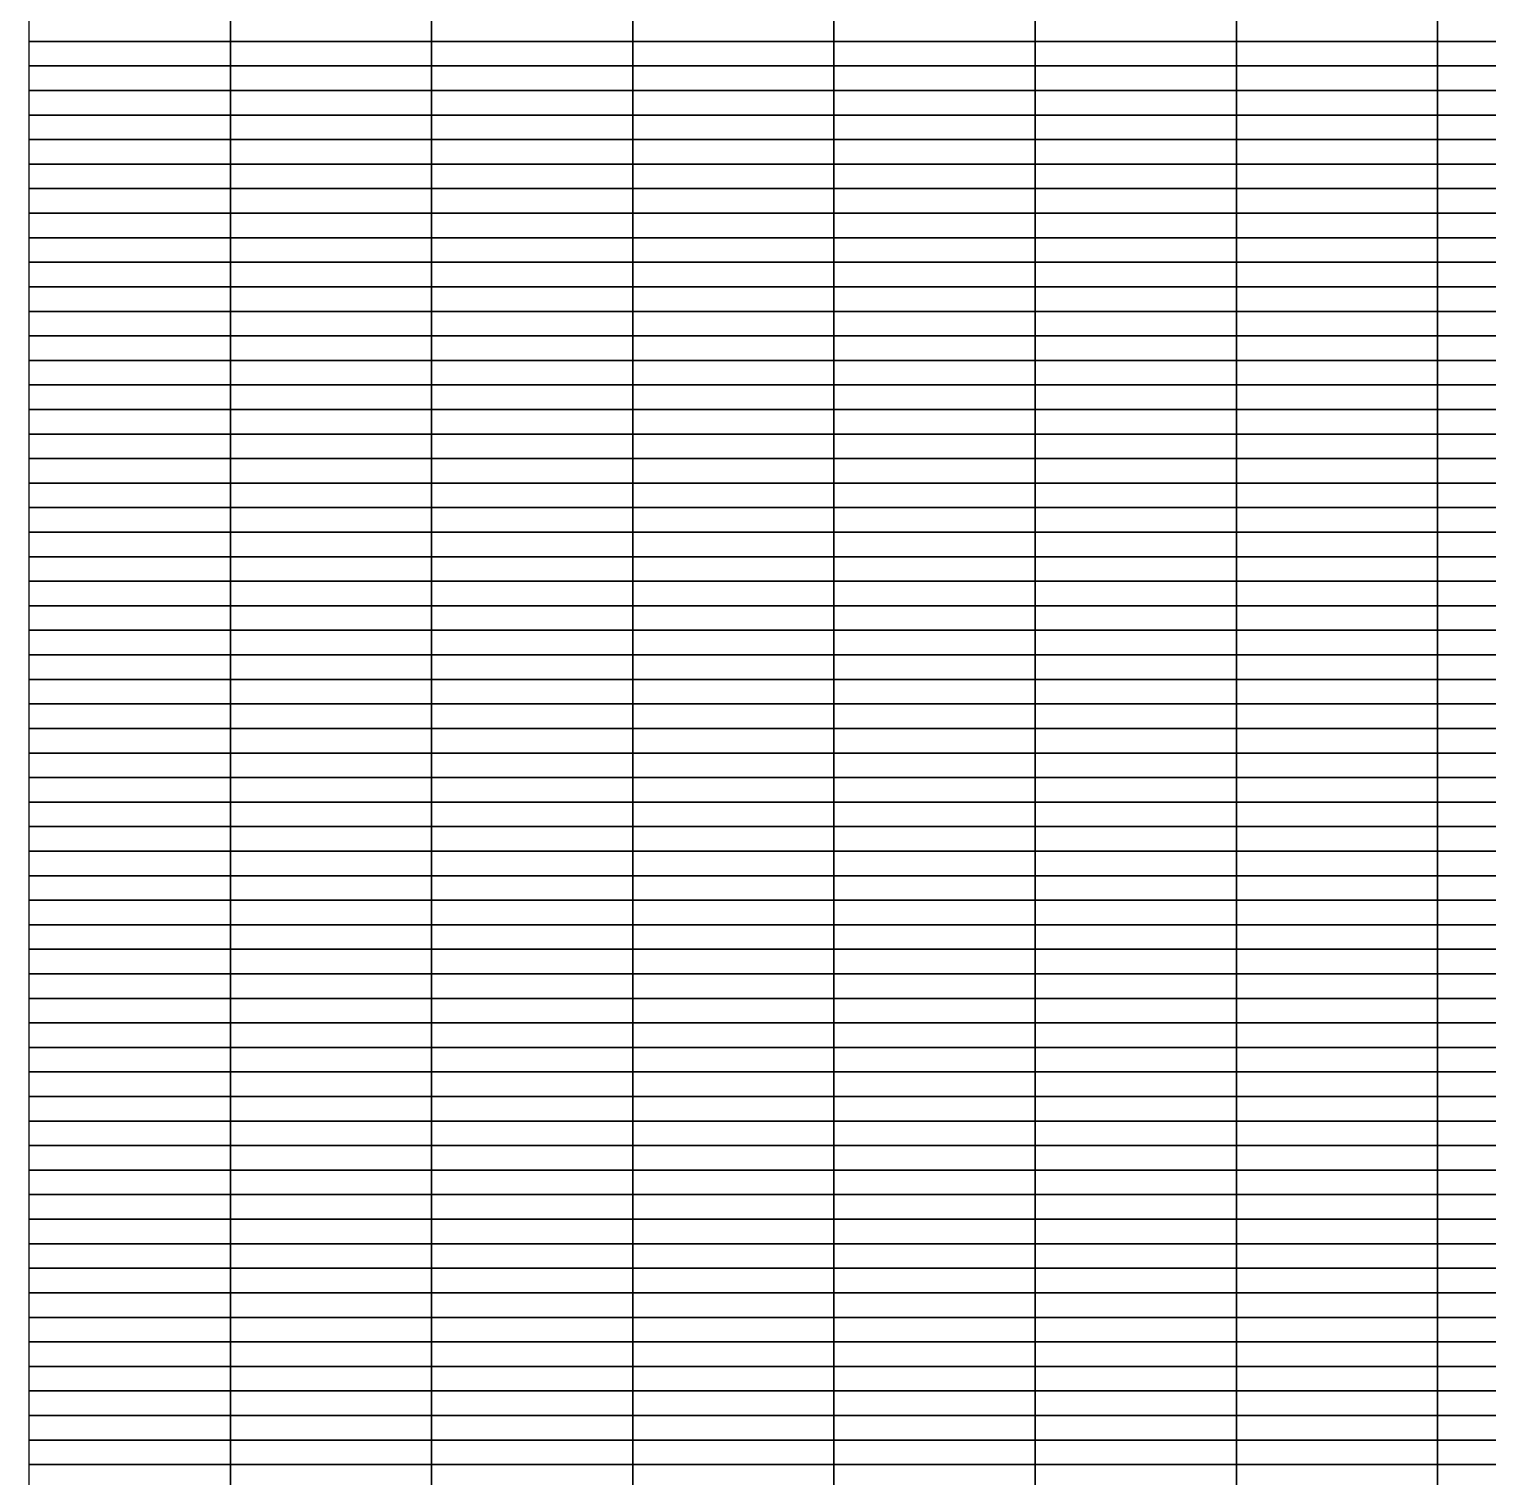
# Model space of a CAD drawing. Header units: metres. Extents: x 0 to 1189, y 5 to 4665.
# Drawn here: x 0 to 297.2, y 3202.5 to 3497.5 of the extents above; entities that cross this region are included whole.
import ezdxf

# ---------------------------------------------------------------- set-up
doc = ezdxf.new("R2010")
doc.units = ezdxf.units.M

msp = doc.modelspace()

# ---------------------------------------------------------------- linework, layer by layer
for points in [[(41, 3495, 184.7), (0, 3495, 184.7), (0, 3500, 185.52), (41, 3500, 185.52)], [(82, 3495, 184.7), (41, 3495, 184.7), (41, 3500, 185.52), (82, 3500, 185.52)], [(123, 3495, 184.7), (82, 3495, 184.7), (82, 3500, 185.52), (123, 3500, 185.52)], [(164, 3495, 184.7), (123, 3495, 184.7), (123, 3500, 185.52), (164, 3500, 185.52)], [(205, 3495, 185.04), (164, 3495, 184.7), (164, 3500, 185.52), (205, 3500, 184.34)], [(246, 3495, 185.38), (205, 3495, 185.04), (205, 3500, 184.34), (246, 3500, 183.15)], [(287, 3495, 185.38), (246, 3495, 185.38), (246, 3500, 183.15), (287, 3500, 183.15)], [(328, 3495, 185.36), (287, 3495, 185.38), (287, 3500, 183.15), (328, 3500, 183.53)], [(41, 3490, 95.14), (0, 3490, 95.14), (0, 3495, 184.7), (41, 3495, 184.7)], [(82, 3490, 95.14), (41, 3490, 95.14), (41, 3495, 184.7), (82, 3495, 184.7)], [(123, 3490, 95.14), (82, 3490, 95.14), (82, 3495, 184.7), (123, 3495, 184.7)], [(164, 3490, 95.14), (123, 3490, 95.14), (123, 3495, 184.7), (164, 3495, 184.7)], [(205, 3490, 85.55), (164, 3490, 95.14), (164, 3495, 184.7), (205, 3495, 185.04)], [(246, 3490, 75.95), (205, 3490, 85.55), (205, 3495, 185.04), (246, 3495, 185.38)], [(287, 3490, 75.95), (246, 3490, 75.95), (246, 3495, 185.38), (287, 3495, 185.38)], [(328, 3490, 54.08), (287, 3490, 75.95), (287, 3495, 185.38), (328, 3495, 185.36)], [(41, 3485, -45.68), (0, 3485, -45.68), (0, 3490, 95.14), (41, 3490, 95.14)], [(82, 3485, -45.68), (41, 3485, -45.68), (41, 3490, 95.14), (82, 3490, 95.14)], [(123, 3485, -45.68), (82, 3485, -45.68), (82, 3490, 95.14), (123, 3490, 95.14)], [(164, 3485, -45.68), (123, 3485, -45.68), (123, 3490, 95.14), (164, 3490, 95.14)], [(205, 3485, -55.35), (164, 3485, -45.68), (164, 3490, 95.14), (205, 3490, 85.55)], [(246, 3485, -65.02), (205, 3485, -55.35), (205, 3490, 85.55), (246, 3490, 75.95)], [(287, 3485, -65.02), (246, 3485, -65.02), (246, 3490, 75.95), (287, 3490, 75.95)], [(328, 3485, -104.9), (287, 3485, -65.02), (287, 3490, 75.95), (328, 3490, 54.08)], [(41, 3480, 137.63), (0, 3480, 137.63), (0, 3485, -45.68), (41, 3485, -45.68)], [(82, 3480, 137.63), (41, 3480, 137.63), (41, 3485, -45.68), (82, 3485, -45.68)], [(123, 3480, 137.63), (82, 3480, 137.63), (82, 3485, -45.68), (123, 3485, -45.68)], [(164, 3480, 137.63), (123, 3480, 137.63), (123, 3485, -45.68), (164, 3485, -45.68)], [(205, 3480, 136.91), (164, 3480, 137.63), (164, 3485, -45.68), (205, 3485, -55.35)], [(246, 3480, 136.19), (205, 3480, 136.91), (205, 3485, -55.35), (246, 3485, -65.02)], [(287, 3480, 136.19), (246, 3480, 136.19), (246, 3485, -65.02), (287, 3485, -65.02)], [(328, 3480, 139.83), (287, 3480, 136.19), (287, 3485, -65.02), (328, 3485, -104.9)], [(41, 3475, 74.56), (0, 3475, 74.56), (0, 3480, 137.63), (41, 3480, 137.63)], [(82, 3475, 74.56), (41, 3475, 74.56), (41, 3480, 137.63), (82, 3480, 137.63)], [(123, 3475, 74.56), (82, 3475, 74.56), (82, 3480, 137.63), (123, 3480, 137.63)], [(164, 3475, 74.56), (123, 3475, 74.56), (123, 3480, 137.63), (164, 3480, 137.63)], [(205, 3475, 44.01), (164, 3475, 74.56), (164, 3480, 137.63), (205, 3480, 136.91)], [(246, 3475, 13.47), (205, 3475, 44.01), (205, 3480, 136.91), (246, 3480, 136.19)], [(287, 3475, 13.47), (246, 3475, 13.47), (246, 3480, 136.19), (287, 3480, 136.19)], [(328, 3475, 16.73), (287, 3475, 13.47), (287, 3480, 136.19), (328, 3480, 139.83)], [(41, 3470, 74.56), (0, 3470, 74.56), (0, 3475, 74.56), (41, 3475, 74.56)], [(82, 3470, 74.56), (41, 3470, 74.56), (41, 3475, 74.56), (82, 3475, 74.56)], [(123, 3470, 74.56), (82, 3470, 74.56), (82, 3475, 74.56), (123, 3475, 74.56)], [(164, 3470, 74.56), (123, 3470, 74.56), (123, 3475, 74.56), (164, 3475, 74.56)], [(205, 3470, 44.01), (164, 3470, 74.56), (164, 3475, 74.56), (205, 3475, 44.01)], [(246, 3470, 13.47), (205, 3470, 44.01), (205, 3475, 44.01), (246, 3475, 13.47)], [(287, 3470, 13.47), (246, 3470, 13.47), (246, 3475, 13.47), (287, 3475, 13.47)], [(328, 3470, 16.73), (287, 3470, 13.47), (287, 3475, 13.47), (328, 3475, 16.73)], [(41, 3465, 5.4), (0, 3465, 5.4), (0, 3470, 74.56), (41, 3470, 74.56)], [(82, 3465, 5.4), (41, 3465, 5.4), (41, 3470, 74.56), (82, 3470, 74.56)], [(123, 3465, 5.4), (82, 3465, 5.4), (82, 3470, 74.56), (123, 3470, 74.56)], [(164, 3465, 5.4), (123, 3465, 5.4), (123, 3470, 74.56), (164, 3470, 74.56)], [(205, 3465, -13.17), (164, 3465, 5.4), (164, 3470, 74.56), (205, 3470, 44.01)], [(246, 3465, -31.74), (205, 3465, -13.17), (205, 3470, 44.01), (246, 3470, 13.47)], [(287, 3465, -31.74), (246, 3465, -31.74), (246, 3470, 13.47), (287, 3470, 13.47)], [(328, 3465, -44.88), (287, 3465, -31.74), (287, 3470, 13.47), (328, 3470, 16.73)], [(41, 3460, 101.14), (0, 3460, 101.14), (0, 3465, 5.4), (41, 3465, 5.4)], [(82, 3460, 101.14), (41, 3460, 101.14), (41, 3465, 5.4), (82, 3465, 5.4)], [(123, 3460, 101.14), (82, 3460, 101.14), (82, 3465, 5.4), (123, 3465, 5.4)], [(164, 3460, 101.14), (123, 3460, 101.14), (123, 3465, 5.4), (164, 3465, 5.4)], [(205, 3460, 115.74), (164, 3460, 101.14), (164, 3465, 5.4), (205, 3465, -13.17)], [(246, 3460, 130.35), (205, 3460, 115.74), (205, 3465, -13.17), (246, 3465, -31.74)], [(287, 3460, 130.35), (246, 3460, 130.35), (246, 3465, -31.74), (287, 3465, -31.74)], [(328, 3460, 111.49), (287, 3460, 130.35), (287, 3465, -31.74), (328, 3465, -44.88)], [(41, 3455, 170.93), (0, 3455, 170.93), (0, 3460, 101.14), (41, 3460, 101.14)], [(82, 3455, 170.93), (41, 3455, 170.93), (41, 3460, 101.14), (82, 3460, 101.14)], [(123, 3455, 170.93), (82, 3455, 170.93), (82, 3460, 101.14), (123, 3460, 101.14)], [(164, 3455, 170.93), (123, 3455, 170.93), (123, 3460, 101.14), (164, 3460, 101.14)], [(205, 3455, 162.45), (164, 3455, 170.93), (164, 3460, 101.14), (205, 3460, 115.74)], [(246, 3455, 153.97), (205, 3455, 162.45), (205, 3460, 115.74), (246, 3460, 130.35)], [(287, 3455, 153.97), (246, 3455, 153.97), (246, 3460, 130.35), (287, 3460, 130.35)], [(328, 3455, 139.07), (287, 3455, 153.97), (287, 3460, 130.35), (328, 3460, 111.49)], [(41, 3450, 16.04), (0, 3450, 16.04), (0, 3455, 170.93), (41, 3455, 170.93)], [(82, 3450, 16.04), (41, 3450, 16.04), (41, 3455, 170.93), (82, 3455, 170.93)], [(123, 3450, 16.04), (82, 3450, 16.04), (82, 3455, 170.93), (123, 3455, 170.93)], [(164, 3450, 16.04), (123, 3450, 16.04), (123, 3455, 170.93), (164, 3455, 170.93)], [(205, 3450, 3.98), (164, 3450, 16.04), (164, 3455, 170.93), (205, 3455, 162.45)], [(246, 3450, -8.08), (205, 3450, 3.98), (205, 3455, 162.45), (246, 3455, 153.97)], [(287, 3450, -8.08), (246, 3450, -8.08), (246, 3455, 153.97), (287, 3455, 153.97)], [(328, 3450, -38.9), (287, 3450, -8.08), (287, 3455, 153.97), (328, 3455, 139.07)], [(41, 3445, 132.71), (0, 3445, 132.71), (0, 3450, 16.04), (41, 3450, 16.04)], [(82, 3445, 132.71), (41, 3445, 132.71), (41, 3450, 16.04), (82, 3450, 16.04)], [(123, 3445, 132.71), (82, 3445, 132.71), (82, 3450, 16.04), (123, 3450, 16.04)], [(164, 3445, 132.71), (123, 3445, 132.71), (123, 3450, 16.04), (164, 3450, 16.04)], [(205, 3445, 131.96), (164, 3445, 132.71), (164, 3450, 16.04), (205, 3450, 3.98)], [(246, 3445, 131.21), (205, 3445, 131.96), (205, 3450, 3.98), (246, 3450, -8.08)], [(287, 3445, 131.21), (246, 3445, 131.21), (246, 3450, -8.08), (287, 3450, -8.08)], [(328, 3445, 125.32), (287, 3445, 131.21), (287, 3450, -8.08), (328, 3450, -38.9)], [(41, 3440, -147.32), (0, 3440, -147.32), (0, 3445, 132.71), (41, 3445, 132.71)], [(82, 3440, -147.32), (41, 3440, -147.32), (41, 3445, 132.71), (82, 3445, 132.71)], [(123, 3440, -147.32), (82, 3440, -147.32), (82, 3445, 132.71), (123, 3445, 132.71)], [(164, 3440, -147.32), (123, 3440, -147.32), (123, 3445, 132.71), (164, 3445, 132.71)], [(205, 3440, -143.29), (164, 3440, -147.32), (164, 3445, 132.71), (205, 3445, 131.96)], [(246, 3440, -139.27), (205, 3440, -143.29), (205, 3445, 131.96), (246, 3445, 131.21)], [(287, 3440, -139.27), (246, 3440, -139.27), (246, 3445, 131.21), (287, 3445, 131.21)], [(328, 3440, -109.81), (287, 3440, -139.27), (287, 3445, 131.21), (328, 3445, 125.32)], [(41, 3435, 78.28), (0, 3435, 78.28), (0, 3440, -147.32), (41, 3440, -147.32)], [(82, 3435, 78.28), (41, 3435, 78.28), (41, 3440, -147.32), (82, 3440, -147.32)], [(123, 3435, 78.28), (82, 3435, 78.28), (82, 3440, -147.32), (123, 3440, -147.32)], [(164, 3435, 78.28), (123, 3435, 78.28), (123, 3440, -147.32), (164, 3440, -147.32)], [(205, 3435, 72.9), (164, 3435, 78.28), (164, 3440, -147.32), (205, 3440, -143.29)], [(246, 3435, 67.52), (205, 3435, 72.9), (205, 3440, -143.29), (246, 3440, -139.27)], [(287, 3435, 67.52), (246, 3435, 67.52), (246, 3440, -139.27), (287, 3440, -139.27)], [(328, 3435, 49.76), (287, 3435, 67.52), (287, 3440, -139.27), (328, 3440, -109.81)], [(41, 3430, 186.4), (0, 3430, 186.4), (0, 3435, 78.28), (41, 3435, 78.28)], [(82, 3430, 186.4), (41, 3430, 186.4), (41, 3435, 78.28), (82, 3435, 78.28)], [(123, 3430, 186.4), (82, 3430, 186.4), (82, 3435, 78.28), (123, 3435, 78.28)], [(164, 3430, 186.4), (123, 3430, 186.4), (123, 3435, 78.28), (164, 3435, 78.28)], [(205, 3430, 181.01), (164, 3430, 186.4), (164, 3435, 78.28), (205, 3435, 72.9)], [(246, 3430, 175.62), (205, 3430, 181.01), (205, 3435, 72.9), (246, 3435, 67.52)], [(287, 3430, 175.62), (246, 3430, 175.62), (246, 3435, 67.52), (287, 3435, 67.52)], [(328, 3430, 180.04), (287, 3430, 175.62), (287, 3435, 67.52), (328, 3435, 49.76)], [(41, 3425, 185.97), (0, 3425, 185.97), (0, 3430, 186.4), (41, 3430, 186.4)], [(82, 3425, 185.97), (41, 3425, 185.97), (41, 3430, 186.4), (82, 3430, 186.4)], [(123, 3425, 185.97), (82, 3425, 185.97), (82, 3430, 186.4), (123, 3430, 186.4)], [(164, 3425, 185.97), (123, 3425, 185.97), (123, 3430, 186.4), (164, 3430, 186.4)], [(205, 3425, 185.41), (164, 3425, 185.97), (164, 3430, 186.4), (205, 3430, 181.01)], [(246, 3425, 184.84), (205, 3425, 185.41), (205, 3430, 181.01), (246, 3430, 175.62)], [(287, 3425, 184.84), (246, 3425, 184.84), (246, 3430, 175.62), (287, 3430, 175.62)], [(328, 3425, 184.68), (287, 3425, 184.84), (287, 3430, 175.62), (328, 3430, 180.04)], [(41, 3420, 87.33), (0, 3420, 87.33), (0, 3425, 185.97), (41, 3425, 185.97)], [(82, 3420, 87.33), (41, 3420, 87.33), (41, 3425, 185.97), (82, 3425, 185.97)], [(123, 3420, 87.33), (82, 3420, 87.33), (82, 3425, 185.97), (123, 3425, 185.97)], [(164, 3420, 87.33), (123, 3420, 87.33), (123, 3425, 185.97), (164, 3425, 185.97)], [(205, 3420, 78.13), (164, 3420, 87.33), (164, 3425, 185.97), (205, 3425, 185.41)], [(246, 3420, 68.92), (205, 3420, 78.13), (205, 3425, 185.41), (246, 3425, 184.84)], [(287, 3420, 68.92), (246, 3420, 68.92), (246, 3425, 184.84), (287, 3425, 184.84)], [(328, 3420, 46.98), (287, 3420, 68.92), (287, 3425, 184.84), (328, 3425, 184.68)], [(41, 3415, 134.89), (0, 3415, 134.89), (0, 3420, 87.33), (41, 3420, 87.33)], [(82, 3415, 134.89), (41, 3415, 134.89), (41, 3420, 87.33), (82, 3420, 87.33)], [(123, 3415, 134.89), (82, 3415, 134.89), (82, 3420, 87.33), (123, 3420, 87.33)], [(164, 3415, 134.89), (123, 3415, 134.89), (123, 3420, 87.33), (164, 3420, 87.33)], [(205, 3415, 113.44), (164, 3415, 134.89), (164, 3420, 87.33), (205, 3420, 78.13)], [(246, 3415, 91.98), (205, 3415, 113.44), (205, 3420, 78.13), (246, 3420, 68.92)], [(287, 3415, 91.98), (246, 3415, 91.98), (246, 3420, 68.92), (287, 3420, 68.92)], [(328, 3415, 32.24), (287, 3415, 91.98), (287, 3420, 68.92), (328, 3420, 46.98)], [(41, 3410, 152.72), (0, 3410, 152.72), (0, 3415, 134.89), (41, 3415, 134.89)], [(82, 3410, 152.72), (41, 3410, 152.72), (41, 3415, 134.89), (82, 3415, 134.89)], [(123, 3410, 152.72), (82, 3410, 152.72), (82, 3415, 134.89), (123, 3415, 134.89)], [(164, 3410, 152.72), (123, 3410, 152.72), (123, 3415, 134.89), (164, 3415, 134.89)], [(205, 3410, 149.45), (164, 3410, 152.72), (164, 3415, 134.89), (205, 3415, 113.44)], [(246, 3410, 146.18), (205, 3410, 149.45), (205, 3415, 113.44), (246, 3415, 91.98)], [(287, 3410, 146.18), (246, 3410, 146.18), (246, 3415, 91.98), (287, 3415, 91.98)], [(328, 3410, 138.35), (287, 3410, 146.18), (287, 3415, 91.98), (328, 3415, 32.24)], [(41, 3405, -94.83), (0, 3405, -94.83), (0, 3410, 152.72), (41, 3410, 152.72)], [(82, 3405, -94.83), (41, 3405, -94.83), (41, 3410, 152.72), (82, 3410, 152.72)], [(123, 3405, -94.83), (82, 3405, -94.83), (82, 3410, 152.72), (123, 3410, 152.72)], [(164, 3405, -94.83), (123, 3405, -94.83), (123, 3410, 152.72), (164, 3410, 152.72)], [(205, 3405, -108.51), (164, 3405, -94.83), (164, 3410, 152.72), (205, 3410, 149.45)], [(246, 3405, -122.18), (205, 3405, -108.51), (205, 3410, 149.45), (246, 3410, 146.18)], [(287, 3405, -122.18), (246, 3405, -122.18), (246, 3410, 146.18), (287, 3410, 146.18)], [(328, 3405, -128.64), (287, 3405, -122.18), (287, 3410, 146.18), (328, 3410, 138.35)], [(41, 3400, -94.83), (0, 3400, -94.83), (0, 3405, -94.83), (41, 3405, -94.83)], [(82, 3400, -94.83), (41, 3400, -94.83), (41, 3405, -94.83), (82, 3405, -94.83)], [(123, 3400, -94.83), (82, 3400, -94.83), (82, 3405, -94.83), (123, 3405, -94.83)], [(164, 3400, -94.83), (123, 3400, -94.83), (123, 3405, -94.83), (164, 3405, -94.83)], [(205, 3400, -108.51), (164, 3400, -94.83), (164, 3405, -94.83), (205, 3405, -108.51)], [(246, 3400, -122.18), (205, 3400, -108.51), (205, 3405, -108.51), (246, 3405, -122.18)], [(287, 3400, -122.18), (246, 3400, -122.18), (246, 3405, -122.18), (287, 3405, -122.18)], [(328, 3400, -128.64), (287, 3400, -122.18), (287, 3405, -122.18), (328, 3405, -128.64)], [(41, 3395, -150.27), (0, 3395, -150.27), (0, 3400, -94.83), (41, 3400, -94.83)], [(82, 3395, -150.27), (41, 3395, -150.27), (41, 3400, -94.83), (82, 3400, -94.83)], [(123, 3395, -150.27), (82, 3395, -150.27), (82, 3400, -94.83), (123, 3400, -94.83)], [(164, 3395, -150.27), (123, 3395, -150.27), (123, 3400, -94.83), (164, 3400, -94.83)], [(205, 3395, -155.57), (164, 3395, -150.27), (164, 3400, -94.83), (205, 3400, -108.51)], [(246, 3395, -160.87), (205, 3395, -155.57), (205, 3400, -108.51), (246, 3400, -122.18)], [(287, 3395, -160.87), (246, 3395, -160.87), (246, 3400, -122.18), (287, 3400, -122.18)], [(328, 3395, -150.27), (287, 3395, -160.87), (287, 3400, -122.18), (328, 3400, -128.64)], [(41, 3390, 178.53), (0, 3390, 178.53), (0, 3395, -150.27), (41, 3395, -150.27)], [(82, 3390, 178.53), (41, 3390, 178.53), (41, 3395, -150.27), (82, 3395, -150.27)], [(123, 3390, 178.53), (82, 3390, 178.53), (82, 3395, -150.27), (123, 3395, -150.27)], [(164, 3390, 178.53), (123, 3390, 178.53), (123, 3395, -150.27), (164, 3395, -150.27)], [(205, 3390, 173.91), (164, 3390, 178.53), (164, 3395, -150.27), (205, 3395, -155.57)], [(246, 3390, 169.29), (205, 3390, 173.91), (205, 3395, -155.57), (246, 3395, -160.87)], [(287, 3390, 169.29), (246, 3390, 169.29), (246, 3395, -160.87), (287, 3395, -160.87)], [(328, 3390, 149.19), (287, 3390, 169.29), (287, 3395, -160.87), (328, 3395, -150.27)], [(41, 3385, 140.54), (0, 3385, 140.54), (0, 3390, 178.53), (41, 3390, 178.53)], [(82, 3385, 140.54), (41, 3385, 140.54), (41, 3390, 178.53), (82, 3390, 178.53)], [(123, 3385, 140.54), (82, 3385, 140.54), (82, 3390, 178.53), (123, 3390, 178.53)], [(164, 3385, 140.54), (123, 3385, 140.54), (123, 3390, 178.53), (164, 3390, 178.53)], [(205, 3385, 139.16), (164, 3385, 140.54), (164, 3390, 178.53), (205, 3390, 173.91)], [(246, 3385, 137.77), (205, 3385, 139.16), (205, 3390, 173.91), (246, 3390, 169.29)], [(287, 3385, 137.77), (246, 3385, 137.77), (246, 3390, 169.29), (287, 3390, 169.29)], [(328, 3385, 139.47), (287, 3385, 137.77), (287, 3390, 169.29), (328, 3390, 149.19)], [(41, 3380, 114.82), (0, 3380, 114.82), (0, 3385, 140.54), (41, 3385, 140.54)], [(82, 3380, 114.82), (41, 3380, 114.82), (41, 3385, 140.54), (82, 3385, 140.54)], [(123, 3380, 114.82), (82, 3380, 114.82), (82, 3385, 140.54), (123, 3385, 140.54)], [(164, 3380, 114.82), (123, 3380, 114.82), (123, 3385, 140.54), (164, 3385, 140.54)], [(205, 3380, 106.29), (164, 3380, 114.82), (164, 3385, 140.54), (205, 3385, 139.16)], [(246, 3380, 97.77), (205, 3380, 106.29), (205, 3385, 139.16), (246, 3385, 137.77)], [(287, 3380, 97.77), (246, 3380, 97.77), (246, 3385, 137.77), (287, 3385, 137.77)], [(328, 3380, 83.57), (287, 3380, 97.77), (287, 3385, 137.77), (328, 3385, 139.47)], [(41, 3375, 165.76), (0, 3375, 165.76), (0, 3380, 114.82), (41, 3380, 114.82)], [(82, 3375, 165.76), (41, 3375, 165.76), (41, 3380, 114.82), (82, 3380, 114.82)], [(123, 3375, 165.76), (82, 3375, 165.76), (82, 3380, 114.82), (123, 3380, 114.82)], [(164, 3375, 165.76), (123, 3375, 165.76), (123, 3380, 114.82), (164, 3380, 114.82)], [(205, 3375, 158.36), (164, 3375, 165.76), (164, 3380, 114.82), (205, 3380, 106.29)], [(246, 3375, 150.97), (205, 3375, 158.36), (205, 3380, 106.29), (246, 3380, 97.77)], [(287, 3375, 150.97), (246, 3375, 150.97), (246, 3380, 97.77), (287, 3380, 97.77)], [(328, 3375, 113.37), (287, 3375, 150.97), (287, 3380, 97.77), (328, 3380, 83.57)], [(41, 3370, -2.98), (0, 3370, -2.98), (0, 3375, 165.76), (41, 3375, 165.76)], [(82, 3370, -2.98), (41, 3370, -2.98), (41, 3375, 165.76), (82, 3375, 165.76)], [(123, 3370, -2.98), (82, 3370, -2.98), (82, 3375, 165.76), (123, 3375, 165.76)], [(164, 3370, -2.98), (123, 3370, -2.98), (123, 3375, 165.76), (164, 3375, 165.76)], [(205, 3370, -35.32), (164, 3370, -2.98), (164, 3375, 165.76), (205, 3375, 158.36)], [(246, 3370, -67.66), (205, 3370, -35.32), (205, 3375, 158.36), (246, 3375, 150.97)], [(287, 3370, -67.66), (246, 3370, -67.66), (246, 3375, 150.97), (287, 3375, 150.97)], [(328, 3370, -104.15), (287, 3370, -67.66), (287, 3375, 150.97), (328, 3375, 113.37)], [(41, 3365, 174.83), (0, 3365, 174.83), (0, 3370, -2.98), (41, 3370, -2.98)], [(82, 3365, 174.83), (41, 3365, 174.83), (41, 3370, -2.98), (82, 3370, -2.98)], [(123, 3365, 174.83), (82, 3365, 174.83), (82, 3370, -2.98), (123, 3370, -2.98)], [(164, 3365, 174.83), (123, 3365, 174.83), (123, 3370, -2.98), (164, 3370, -2.98)], [(205, 3365, 150.29), (164, 3365, 174.83), (164, 3370, -2.98), (205, 3370, -35.32)], [(246, 3365, 125.76), (205, 3365, 150.29), (205, 3370, -35.32), (246, 3370, -67.66)], [(287, 3365, 125.76), (246, 3365, 125.76), (246, 3370, -67.66), (287, 3370, -67.66)], [(328, 3365, 91.64), (287, 3365, 125.76), (287, 3370, -67.66), (328, 3370, -104.15)], [(41, 3360, 185.83), (0, 3360, 185.83), (0, 3365, 174.83), (41, 3365, 174.83)], [(82, 3360, 185.83), (41, 3360, 185.83), (41, 3365, 174.83), (82, 3365, 174.83)], [(123, 3360, 185.83), (82, 3360, 185.83), (82, 3365, 174.83), (123, 3365, 174.83)], [(164, 3360, 185.83), (123, 3360, 185.83), (123, 3365, 174.83), (164, 3365, 174.83)], [(205, 3360, 185.41), (164, 3360, 185.83), (164, 3365, 174.83), (205, 3365, 150.29)], [(246, 3360, 185), (205, 3360, 185.41), (205, 3365, 150.29), (246, 3365, 125.76)], [(287, 3360, 185), (246, 3360, 185), (246, 3365, 125.76), (287, 3365, 125.76)], [(328, 3360, 185.67), (287, 3360, 185), (287, 3365, 125.76), (328, 3365, 91.64)], [(41, 3355, 183.39), (0, 3355, 183.39), (0, 3360, 185.83), (41, 3360, 185.83)], [(82, 3355, 183.39), (41, 3355, 183.39), (41, 3360, 185.83), (82, 3360, 185.83)], [(123, 3355, 183.39), (82, 3355, 183.39), (82, 3360, 185.83), (123, 3360, 185.83)], [(164, 3355, 183.39), (123, 3355, 183.39), (123, 3360, 185.83), (164, 3360, 185.83)], [(205, 3355, 183.21), (164, 3355, 183.39), (164, 3360, 185.83), (205, 3360, 185.41)], [(246, 3355, 183.03), (205, 3355, 183.21), (205, 3360, 185.41), (246, 3360, 185)], [(287, 3355, 183.03), (246, 3355, 183.03), (246, 3360, 185), (287, 3360, 185)], [(328, 3355, 182.49), (287, 3355, 183.03), (287, 3360, 185), (328, 3360, 185.67)], [(41, 3350, 154.31), (0, 3350, 154.31), (0, 3355, 183.39), (41, 3355, 183.39)], [(82, 3350, 154.31), (41, 3350, 154.31), (41, 3355, 183.39), (82, 3355, 183.39)], [(123, 3350, 154.31), (82, 3350, 154.31), (82, 3355, 183.39), (123, 3355, 183.39)], [(164, 3350, 154.31), (123, 3350, 154.31), (123, 3355, 183.39), (164, 3355, 183.39)], [(205, 3350, 149.54), (164, 3350, 154.31), (164, 3355, 183.39), (205, 3355, 183.21)], [(246, 3350, 144.78), (205, 3350, 149.54), (205, 3355, 183.21), (246, 3355, 183.03)], [(287, 3350, 144.78), (246, 3350, 144.78), (246, 3355, 183.03), (287, 3355, 183.03)], [(328, 3350, 117.27), (287, 3350, 144.78), (287, 3355, 183.03), (328, 3355, 182.49)], [(41, 3345, -92.89), (0, 3345, -92.89), (0, 3350, 154.31), (41, 3350, 154.31)], [(82, 3345, -92.89), (41, 3345, -92.89), (41, 3350, 154.31), (82, 3350, 154.31)], [(123, 3345, -92.89), (82, 3345, -92.89), (82, 3350, 154.31), (123, 3350, 154.31)], [(164, 3345, -92.89), (123, 3345, -92.89), (123, 3350, 154.31), (164, 3350, 154.31)], [(205, 3345, -104.95), (164, 3345, -92.89), (164, 3350, 154.31), (205, 3350, 149.54)], [(246, 3345, -117.01), (205, 3345, -104.95), (205, 3350, 149.54), (246, 3350, 144.78)], [(287, 3345, -117.01), (246, 3345, -117.01), (246, 3350, 144.78), (287, 3350, 144.78)], [(328, 3345, -166.74), (287, 3345, -117.01), (287, 3350, 144.78), (328, 3350, 117.27)], [(41, 3340, -92.89), (0, 3340, -92.89), (0, 3345, -92.89), (41, 3345, -92.89)], [(82, 3340, -92.89), (41, 3340, -92.89), (41, 3345, -92.89), (82, 3345, -92.89)], [(123, 3340, -92.89), (82, 3340, -92.89), (82, 3345, -92.89), (123, 3345, -92.89)], [(164, 3340, -92.89), (123, 3340, -92.89), (123, 3345, -92.89), (164, 3345, -92.89)], [(205, 3340, -104.95), (164, 3340, -92.89), (164, 3345, -92.89), (205, 3345, -104.95)], [(246, 3340, -117.01), (205, 3340, -104.95), (205, 3345, -104.95), (246, 3345, -117.01)], [(287, 3340, -117.01), (246, 3340, -117.01), (246, 3345, -117.01), (287, 3345, -117.01)], [(328, 3340, -166.74), (287, 3340, -117.01), (287, 3345, -117.01), (328, 3345, -166.74)], [(41, 3335, 157.06), (0, 3335, 157.06), (0, 3340, -92.89), (41, 3340, -92.89)], [(82, 3335, 157.06), (41, 3335, 157.06), (41, 3340, -92.89), (82, 3340, -92.89)], [(123, 3335, 157.06), (82, 3335, 157.06), (82, 3340, -92.89), (123, 3340, -92.89)], [(164, 3335, 157.06), (123, 3335, 157.06), (123, 3340, -92.89), (164, 3340, -92.89)], [(205, 3335, 152.06), (164, 3335, 157.06), (164, 3340, -92.89), (205, 3340, -104.95)], [(246, 3335, 147.07), (205, 3335, 152.06), (205, 3340, -104.95), (246, 3340, -117.01)], [(287, 3335, 147.07), (246, 3335, 147.07), (246, 3340, -117.01), (287, 3340, -117.01)], [(328, 3335, 131.27), (287, 3335, 147.07), (287, 3340, -117.01), (328, 3340, -166.74)], [(41, 3330, -379.48), (0, 3330, -379.48), (0, 3335, 157.06), (41, 3335, 157.06)], [(82, 3330, -379.48), (41, 3330, -379.48), (41, 3335, 157.06), (82, 3335, 157.06)], [(123, 3330, -379.48), (82, 3330, -379.48), (82, 3335, 157.06), (123, 3335, 157.06)], [(164, 3330, -379.48), (123, 3330, -379.48), (123, 3335, 157.06), (164, 3335, 157.06)], [(205, 3330, -393.55), (164, 3330, -379.48), (164, 3335, 157.06), (205, 3335, 152.06)], [(246, 3330, -407.62), (205, 3330, -393.55), (205, 3335, 152.06), (246, 3335, 147.07)], [(287, 3330, -407.62), (246, 3330, -407.62), (246, 3335, 147.07), (287, 3335, 147.07)], [(328, 3330, -448.49), (287, 3330, -407.62), (287, 3335, 147.07), (328, 3335, 131.27)], [(41, 3325, -182.16), (0, 3325, -182.16), (0, 3330, -379.48), (41, 3330, -379.48)], [(82, 3325, -182.16), (41, 3325, -182.16), (41, 3330, -379.48), (82, 3330, -379.48)], [(123, 3325, -182.16), (82, 3325, -182.16), (82, 3330, -379.48), (123, 3330, -379.48)], [(164, 3325, -182.16), (123, 3325, -182.16), (123, 3330, -379.48), (164, 3330, -379.48)], [(205, 3325, -204.57), (164, 3325, -182.16), (164, 3330, -379.48), (205, 3330, -393.55)], [(246, 3325, -226.98), (205, 3325, -204.57), (205, 3330, -393.55), (246, 3330, -407.62)], [(287, 3325, -226.98), (246, 3325, -226.98), (246, 3330, -407.62), (287, 3330, -407.62)], [(328, 3325, -232.78), (287, 3325, -226.98), (287, 3330, -407.62), (328, 3330, -448.49)], [(41, 3320, 52.63), (0, 3320, 52.63), (0, 3325, -182.16), (41, 3325, -182.16)], [(82, 3320, 52.63), (41, 3320, 52.63), (41, 3325, -182.16), (82, 3325, -182.16)], [(123, 3320, 52.63), (82, 3320, 52.63), (82, 3325, -182.16), (123, 3325, -182.16)], [(164, 3320, 52.63), (123, 3320, 52.63), (123, 3325, -182.16), (164, 3325, -182.16)], [(205, 3320, 36.93), (164, 3320, 52.63), (164, 3325, -182.16), (205, 3325, -204.57)], [(246, 3320, 21.23), (205, 3320, 36.93), (205, 3325, -204.57), (246, 3325, -226.98)], [(287, 3320, 21.23), (246, 3320, 21.23), (246, 3325, -226.98), (287, 3325, -226.98)], [(328, 3320, 11.16), (287, 3320, 21.23), (287, 3325, -226.98), (328, 3325, -232.78)], [(41, 3315, 153.98), (0, 3315, 153.98), (0, 3320, 52.63), (41, 3320, 52.63)], [(82, 3315, 153.98), (41, 3315, 153.98), (41, 3320, 52.63), (82, 3320, 52.63)], [(123, 3315, 153.98), (82, 3315, 153.98), (82, 3320, 52.63), (123, 3320, 52.63)], [(164, 3315, 153.98), (123, 3315, 153.98), (123, 3320, 52.63), (164, 3320, 52.63)], [(205, 3315, 153.21), (164, 3315, 153.98), (164, 3320, 52.63), (205, 3320, 36.93)], [(246, 3315, 152.43), (205, 3315, 153.21), (205, 3320, 36.93), (246, 3320, 21.23)], [(287, 3315, 152.43), (246, 3315, 152.43), (246, 3320, 21.23), (287, 3320, 21.23)], [(328, 3315, 153.08), (287, 3315, 152.43), (287, 3320, 21.23), (328, 3320, 11.16)], [(41, 3310, 169.05), (0, 3310, 169.05), (0, 3315, 153.98), (41, 3315, 153.98)], [(82, 3310, 169.05), (41, 3310, 169.05), (41, 3315, 153.98), (82, 3315, 153.98)], [(123, 3310, 169.05), (82, 3310, 169.05), (82, 3315, 153.98), (123, 3315, 153.98)], [(164, 3310, 169.05), (123, 3310, 169.05), (123, 3315, 153.98), (164, 3315, 153.98)], [(205, 3310, 159.9), (164, 3310, 169.05), (164, 3315, 153.98), (205, 3315, 153.21)], [(246, 3310, 150.75), (205, 3310, 159.9), (205, 3315, 153.21), (246, 3315, 152.43)], [(287, 3310, 150.75), (246, 3310, 150.75), (246, 3315, 152.43), (287, 3315, 152.43)], [(328, 3310, 122.05), (287, 3310, 150.75), (287, 3315, 152.43), (328, 3315, 153.08)], [(41, 3305, -10.26), (0, 3305, -10.26), (0, 3310, 169.05), (41, 3310, 169.05)], [(82, 3305, -10.26), (41, 3305, -10.26), (41, 3310, 169.05), (82, 3310, 169.05)], [(123, 3305, -10.26), (82, 3305, -10.26), (82, 3310, 169.05), (123, 3310, 169.05)], [(164, 3305, -10.26), (123, 3305, -10.26), (123, 3310, 169.05), (164, 3310, 169.05)], [(205, 3305, -20.13), (164, 3305, -10.26), (164, 3310, 169.05), (205, 3310, 159.9)], [(246, 3305, -30), (205, 3305, -20.13), (205, 3310, 159.9), (246, 3310, 150.75)], [(287, 3305, -30), (246, 3305, -30), (246, 3310, 150.75), (287, 3310, 150.75)], [(328, 3305, -81.4), (287, 3305, -30), (287, 3310, 150.75), (328, 3310, 122.05)], [(41, 3300, 102.67), (0, 3300, 102.67), (0, 3305, -10.26), (41, 3305, -10.26)], [(82, 3300, 102.67), (41, 3300, 102.67), (41, 3305, -10.26), (82, 3305, -10.26)], [(123, 3300, 102.67), (82, 3300, 102.67), (82, 3305, -10.26), (123, 3305, -10.26)], [(164, 3300, 102.67), (123, 3300, 102.67), (123, 3305, -10.26), (164, 3305, -10.26)], [(205, 3300, 102.12), (164, 3300, 102.67), (164, 3305, -10.26), (205, 3305, -20.13)], [(246, 3300, 101.57), (205, 3300, 102.12), (205, 3305, -20.13), (246, 3305, -30)], [(287, 3300, 101.57), (246, 3300, 101.57), (246, 3305, -30), (287, 3305, -30)], [(328, 3300, 67.65), (287, 3300, 101.57), (287, 3305, -30), (328, 3305, -81.4)], [(41, 3295, -122.07), (0, 3295, -122.07), (0, 3300, 102.67), (41, 3300, 102.67)], [(82, 3295, -122.07), (41, 3295, -122.07), (41, 3300, 102.67), (82, 3300, 102.67)], [(123, 3295, -122.07), (82, 3295, -122.07), (82, 3300, 102.67), (123, 3300, 102.67)], [(164, 3295, -122.07), (123, 3295, -122.07), (123, 3300, 102.67), (164, 3300, 102.67)], [(205, 3295, -150.41), (164, 3295, -122.07), (164, 3300, 102.67), (205, 3300, 102.12)], [(246, 3295, -178.74), (205, 3295, -150.41), (205, 3300, 102.12), (246, 3300, 101.57)], [(287, 3295, -178.74), (246, 3295, -178.74), (246, 3300, 101.57), (287, 3300, 101.57)], [(328, 3295, -242.69), (287, 3295, -178.74), (287, 3300, 101.57), (328, 3300, 67.65)], [(41, 3290, 186.82), (0, 3290, 186.82), (0, 3295, -122.07), (41, 3295, -122.07)], [(82, 3290, 186.82), (41, 3290, 186.82), (41, 3295, -122.07), (82, 3295, -122.07)], [(123, 3290, 186.82), (82, 3290, 186.82), (82, 3295, -122.07), (123, 3295, -122.07)], [(164, 3290, 186.82), (123, 3290, 186.82), (123, 3295, -122.07), (164, 3295, -122.07)], [(205, 3290, 181.57), (164, 3290, 186.82), (164, 3295, -122.07), (205, 3295, -150.41)], [(246, 3290, 176.31), (205, 3290, 181.57), (205, 3295, -150.41), (246, 3295, -178.74)], [(287, 3290, 176.31), (246, 3290, 176.31), (246, 3295, -178.74), (287, 3295, -178.74)], [(328, 3290, 180.64), (287, 3290, 176.31), (287, 3295, -178.74), (328, 3295, -242.69)], [(41, 3285, 184.34), (0, 3285, 184.34), (0, 3290, 186.82), (41, 3290, 186.82)], [(82, 3285, 184.34), (41, 3285, 184.34), (41, 3290, 186.82), (82, 3290, 186.82)], [(123, 3285, 184.34), (82, 3285, 184.34), (82, 3290, 186.82), (123, 3290, 186.82)], [(164, 3285, 184.34), (123, 3285, 184.34), (123, 3290, 186.82), (164, 3290, 186.82)], [(205, 3285, 183.93), (164, 3285, 184.34), (164, 3290, 186.82), (205, 3290, 181.57)], [(246, 3285, 183.52), (205, 3285, 183.93), (205, 3290, 181.57), (246, 3290, 176.31)], [(287, 3285, 183.52), (246, 3285, 183.52), (246, 3290, 176.31), (287, 3290, 176.31)], [(328, 3285, 182.98), (287, 3285, 183.52), (287, 3290, 176.31), (328, 3290, 180.64)], [(41, 3280, 184.34), (0, 3280, 184.34), (0, 3285, 184.34), (41, 3285, 184.34)], [(82, 3280, 184.34), (41, 3280, 184.34), (41, 3285, 184.34), (82, 3285, 184.34)], [(123, 3280, 184.34), (82, 3280, 184.34), (82, 3285, 184.34), (123, 3285, 184.34)], [(164, 3280, 184.34), (123, 3280, 184.34), (123, 3285, 184.34), (164, 3285, 184.34)], [(205, 3280, 183.93), (164, 3280, 184.34), (164, 3285, 184.34), (205, 3285, 183.93)], [(246, 3280, 183.52), (205, 3280, 183.93), (205, 3285, 183.93), (246, 3285, 183.52)], [(287, 3280, 183.52), (246, 3280, 183.52), (246, 3285, 183.52), (287, 3285, 183.52)], [(328, 3280, 182.98), (287, 3280, 183.52), (287, 3285, 183.52), (328, 3285, 182.98)], [(41, 3275, 113.53), (0, 3275, 113.53), (0, 3280, 184.34), (41, 3280, 184.34)], [(82, 3275, 113.53), (41, 3275, 113.53), (41, 3280, 184.34), (82, 3280, 184.34)], [(123, 3275, 113.53), (82, 3275, 113.53), (82, 3280, 184.34), (123, 3280, 184.34)], [(164, 3275, 113.53), (123, 3275, 113.53), (123, 3280, 184.34), (164, 3280, 184.34)], [(205, 3275, 112.87), (164, 3275, 113.53), (164, 3280, 184.34), (205, 3280, 183.93)], [(246, 3275, 112.21), (205, 3275, 112.87), (205, 3280, 183.93), (246, 3280, 183.52)], [(287, 3275, 112.21), (246, 3275, 112.21), (246, 3280, 183.52), (287, 3280, 183.52)], [(328, 3275, 86.92), (287, 3275, 112.21), (287, 3280, 183.52), (328, 3280, 182.98)], [(41, 3270, 169.07), (0, 3270, 169.07), (0, 3275, 113.53), (41, 3275, 113.53)], [(82, 3270, 169.07), (41, 3270, 169.07), (41, 3275, 113.53), (82, 3275, 113.53)], [(123, 3270, 169.07), (82, 3270, 169.07), (82, 3275, 113.53), (123, 3275, 113.53)], [(164, 3270, 169.07), (123, 3270, 169.07), (123, 3275, 113.53), (164, 3275, 113.53)], [(205, 3270, 130.82), (164, 3270, 169.07), (164, 3275, 113.53), (205, 3275, 112.87)], [(246, 3270, 92.56), (205, 3270, 130.82), (205, 3275, 112.87), (246, 3275, 112.21)], [(287, 3270, 92.56), (246, 3270, 92.56), (246, 3275, 112.21), (287, 3275, 112.21)], [(328, 3270, 16.71), (287, 3270, 92.56), (287, 3275, 112.21), (328, 3275, 86.92)], [(41, 3265, 156.2), (0, 3265, 156.2), (0, 3270, 169.07), (41, 3270, 169.07)], [(82, 3265, 156.2), (41, 3265, 156.2), (41, 3270, 169.07), (82, 3270, 169.07)], [(123, 3265, 156.2), (82, 3265, 156.2), (82, 3270, 169.07), (123, 3270, 169.07)], [(164, 3265, 156.2), (123, 3265, 156.2), (123, 3270, 169.07), (164, 3270, 169.07)], [(205, 3265, 148.5), (164, 3265, 156.2), (164, 3270, 169.07), (205, 3270, 130.82)], [(246, 3265, 140.79), (205, 3265, 148.5), (205, 3270, 130.82), (246, 3270, 92.56)], [(287, 3265, 140.79), (246, 3265, 140.79), (246, 3270, 92.56), (287, 3270, 92.56)], [(328, 3265, 128.74), (287, 3265, 140.79), (287, 3270, 92.56), (328, 3270, 16.71)], [(41, 3260, 97.75), (0, 3260, 97.75), (0, 3265, 156.2), (41, 3265, 156.2)], [(82, 3260, 97.75), (41, 3260, 97.75), (41, 3265, 156.2), (82, 3265, 156.2)], [(123, 3260, 97.75), (82, 3260, 97.75), (82, 3265, 156.2), (123, 3265, 156.2)], [(164, 3260, 97.75), (123, 3260, 97.75), (123, 3265, 156.2), (164, 3265, 156.2)], [(205, 3260, 93.03), (164, 3260, 97.75), (164, 3265, 156.2), (205, 3265, 148.5)], [(246, 3260, 88.3), (205, 3260, 93.03), (205, 3265, 148.5), (246, 3265, 140.79)], [(287, 3260, 88.3), (246, 3260, 88.3), (246, 3265, 140.79), (287, 3265, 140.79)], [(328, 3260, 4.03), (287, 3260, 88.3), (287, 3265, 140.79), (328, 3265, 128.74)], [(41, 3255, 165.36), (0, 3255, 165.36), (0, 3260, 97.75), (41, 3260, 97.75)], [(82, 3255, 165.36), (41, 3255, 165.36), (41, 3260, 97.75), (82, 3260, 97.75)], [(123, 3255, 165.36), (82, 3255, 165.36), (82, 3260, 97.75), (123, 3260, 97.75)], [(164, 3255, 165.36), (123, 3255, 165.36), (123, 3260, 97.75), (164, 3260, 97.75)], [(205, 3255, 138.98), (164, 3255, 165.36), (164, 3260, 97.75), (205, 3260, 93.03)], [(246, 3255, 112.59), (205, 3255, 138.98), (205, 3260, 93.03), (246, 3260, 88.3)], [(287, 3255, 112.59), (246, 3255, 112.59), (246, 3260, 88.3), (287, 3260, 88.3)], [(328, 3255, 77.44), (287, 3255, 112.59), (287, 3260, 88.3), (328, 3260, 4.03)], [(41, 3250, 101.55), (0, 3250, 101.55), (0, 3255, 165.36), (41, 3255, 165.36)], [(82, 3250, 101.55), (41, 3250, 101.55), (41, 3255, 165.36), (82, 3255, 165.36)], [(123, 3250, 101.55), (82, 3250, 101.55), (82, 3255, 165.36), (123, 3255, 165.36)], [(164, 3250, 101.55), (123, 3250, 101.55), (123, 3255, 165.36), (164, 3255, 165.36)], [(205, 3250, 104.17), (164, 3250, 101.55), (164, 3255, 165.36), (205, 3255, 138.98)], [(246, 3250, 106.8), (205, 3250, 104.17), (205, 3255, 138.98), (246, 3255, 112.59)], [(287, 3250, 106.8), (246, 3250, 106.8), (246, 3255, 112.59), (287, 3255, 112.59)], [(328, 3250, 103.3), (287, 3250, 106.8), (287, 3255, 112.59), (328, 3255, 77.44)], [(41, 3245, 92.24), (0, 3245, 92.24), (0, 3250, 101.55), (41, 3250, 101.55)], [(82, 3245, 92.24), (41, 3245, 92.24), (41, 3250, 101.55), (82, 3250, 101.55)], [(123, 3245, 92.24), (82, 3245, 92.24), (82, 3250, 101.55), (123, 3250, 101.55)], [(164, 3245, 92.24), (123, 3245, 92.24), (123, 3250, 101.55), (164, 3250, 101.55)], [(205, 3245, 85.52), (164, 3245, 92.24), (164, 3250, 101.55), (205, 3250, 104.17)], [(246, 3245, 78.79), (205, 3245, 85.52), (205, 3250, 104.17), (246, 3250, 106.8)], [(287, 3245, 78.79), (246, 3245, 78.79), (246, 3250, 106.8), (287, 3250, 106.8)], [(328, 3245, 67.21), (287, 3245, 78.79), (287, 3250, 106.8), (328, 3250, 103.3)], [(41, 3240, 174.09), (0, 3240, 174.09), (0, 3245, 92.24), (41, 3245, 92.24)], [(82, 3240, 174.09), (41, 3240, 174.09), (41, 3245, 92.24), (82, 3245, 92.24)], [(123, 3240, 174.09), (82, 3240, 174.09), (82, 3245, 92.24), (123, 3245, 92.24)], [(164, 3240, 174.09), (123, 3240, 174.09), (123, 3245, 92.24), (164, 3245, 92.24)], [(205, 3240, 172.19), (164, 3240, 174.09), (164, 3245, 92.24), (205, 3245, 85.52)], [(246, 3240, 170.28), (205, 3240, 172.19), (205, 3245, 85.52), (246, 3245, 78.79)], [(287, 3240, 170.28), (246, 3240, 170.28), (246, 3245, 78.79), (287, 3245, 78.79)], [(328, 3240, 155.38), (287, 3240, 170.28), (287, 3245, 78.79), (328, 3245, 67.21)], [(41, 3235, 76.52), (0, 3235, 76.52), (0, 3240, 174.09), (41, 3240, 174.09)], [(82, 3235, 76.52), (41, 3235, 76.52), (41, 3240, 174.09), (82, 3240, 174.09)], [(123, 3235, 76.52), (82, 3235, 76.52), (82, 3240, 174.09), (123, 3240, 174.09)], [(164, 3235, 76.52), (123, 3235, 76.52), (123, 3240, 174.09), (164, 3240, 174.09)], [(205, 3235, 57.31), (164, 3235, 76.52), (164, 3240, 174.09), (205, 3240, 172.19)], [(246, 3235, 38.09), (205, 3235, 57.31), (205, 3240, 172.19), (246, 3240, 170.28)], [(287, 3235, 38.09), (246, 3235, 38.09), (246, 3240, 170.28), (287, 3240, 170.28)], [(328, 3235, -18.28), (287, 3235, 38.09), (287, 3240, 170.28), (328, 3240, 155.38)], [(41, 3230, -56.84), (0, 3230, -56.84), (0, 3235, 76.52), (41, 3235, 76.52)], [(82, 3230, -56.84), (41, 3230, -56.84), (41, 3235, 76.52), (82, 3235, 76.52)], [(123, 3230, -56.84), (82, 3230, -56.84), (82, 3235, 76.52), (123, 3235, 76.52)], [(164, 3230, -56.84), (123, 3230, -56.84), (123, 3235, 76.52), (164, 3235, 76.52)], [(205, 3230, -43.64), (164, 3230, -56.84), (164, 3235, 76.52), (205, 3235, 57.31)], [(246, 3230, -30.43), (205, 3230, -43.64), (205, 3235, 57.31), (246, 3235, 38.09)], [(287, 3230, -30.43), (246, 3230, -30.43), (246, 3235, 38.09), (287, 3235, 38.09)], [(328, 3230, -72.36), (287, 3230, -30.43), (287, 3235, 38.09), (328, 3235, -18.28)], [(41, 3225, -522.37), (0, 3225, -522.37), (0, 3230, -56.84), (41, 3230, -56.84)], [(82, 3225, -522.37), (41, 3225, -522.37), (41, 3230, -56.84), (82, 3230, -56.84)], [(123, 3225, -522.37), (82, 3225, -522.37), (82, 3230, -56.84), (123, 3230, -56.84)], [(164, 3225, -522.37), (123, 3225, -522.37), (123, 3230, -56.84), (164, 3230, -56.84)], [(205, 3225, -565.9), (164, 3225, -522.37), (164, 3230, -56.84), (205, 3230, -43.64)], [(246, 3225, -609.43), (205, 3225, -565.9), (205, 3230, -43.64), (246, 3230, -30.43)], [(287, 3225, -609.43), (246, 3225, -609.43), (246, 3230, -30.43), (287, 3230, -30.43)], [(328, 3225, -734.64), (287, 3225, -609.43), (287, 3230, -30.43), (328, 3230, -72.36)], [(41, 3220, -164.04), (0, 3220, -164.04), (0, 3225, -522.37), (41, 3225, -522.37)], [(82, 3220, -164.04), (41, 3220, -164.04), (41, 3225, -522.37), (82, 3225, -522.37)], [(123, 3220, -164.04), (82, 3220, -164.04), (82, 3225, -522.37), (123, 3225, -522.37)], [(164, 3220, -164.04), (123, 3220, -164.04), (123, 3225, -522.37), (164, 3225, -522.37)], [(205, 3220, -168.23), (164, 3220, -164.04), (164, 3225, -522.37), (205, 3225, -565.9)], [(246, 3220, -172.42), (205, 3220, -168.23), (205, 3225, -565.9), (246, 3225, -609.43)], [(287, 3220, -172.42), (246, 3220, -172.42), (246, 3225, -609.43), (287, 3225, -609.43)], [(328, 3220, -200.71), (287, 3220, -172.42), (287, 3225, -609.43), (328, 3225, -734.64)], [(41, 3215, 185.75), (0, 3215, 185.75), (0, 3220, -164.04), (41, 3220, -164.04)], [(82, 3215, 185.75), (41, 3215, 185.75), (41, 3220, -164.04), (82, 3220, -164.04)], [(123, 3215, 185.75), (82, 3215, 185.75), (82, 3220, -164.04), (123, 3220, -164.04)], [(164, 3215, 185.75), (123, 3215, 185.75), (123, 3220, -164.04), (164, 3220, -164.04)], [(205, 3215, 185), (164, 3215, 185.75), (164, 3220, -164.04), (205, 3220, -168.23)], [(246, 3215, 184.25), (205, 3215, 185), (205, 3220, -168.23), (246, 3220, -172.42)], [(287, 3215, 184.25), (246, 3215, 184.25), (246, 3220, -172.42), (287, 3220, -172.42)], [(328, 3215, 184.62), (287, 3215, 184.25), (287, 3220, -172.42), (328, 3220, -200.71)], [(41, 3210, 185.75), (0, 3210, 185.75), (0, 3215, 185.75), (41, 3215, 185.75)], [(82, 3210, 185.75), (41, 3210, 185.75), (41, 3215, 185.75), (82, 3215, 185.75)], [(123, 3210, 185.75), (82, 3210, 185.75), (82, 3215, 185.75), (123, 3215, 185.75)], [(164, 3210, 185.75), (123, 3210, 185.75), (123, 3215, 185.75), (164, 3215, 185.75)], [(205, 3210, 185), (164, 3210, 185.75), (164, 3215, 185.75), (205, 3215, 185)], [(246, 3210, 184.25), (205, 3210, 185), (205, 3215, 185), (246, 3215, 184.25)], [(287, 3210, 184.25), (246, 3210, 184.25), (246, 3215, 184.25), (287, 3215, 184.25)], [(328, 3210, 184.62), (287, 3210, 184.25), (287, 3215, 184.25), (328, 3215, 184.62)], [(41, 3205, 181.76), (0, 3205, 181.76), (0, 3210, 185.75), (41, 3210, 185.75)], [(82, 3205, 181.76), (41, 3205, 181.76), (41, 3210, 185.75), (82, 3210, 185.75)], [(123, 3205, 181.76), (82, 3205, 181.76), (82, 3210, 185.75), (123, 3210, 185.75)], [(164, 3205, 181.76), (123, 3205, 181.76), (123, 3210, 185.75), (164, 3210, 185.75)], [(205, 3205, 177.83), (164, 3205, 181.76), (164, 3210, 185.75), (205, 3210, 185)], [(246, 3205, 173.9), (205, 3205, 177.83), (205, 3210, 185), (246, 3210, 184.25)], [(287, 3205, 173.9), (246, 3205, 173.9), (246, 3210, 184.25), (287, 3210, 184.25)], [(328, 3205, 147.83), (287, 3205, 173.9), (287, 3210, 184.25), (328, 3210, 184.62)], [(41, 3200, -117.86), (0, 3200, -117.86), (0, 3205, 181.76), (41, 3205, 181.76)], [(82, 3200, -117.86), (41, 3200, -117.86), (41, 3205, 181.76), (82, 3205, 181.76)], [(123, 3200, -117.86), (82, 3200, -117.86), (82, 3205, 181.76), (123, 3205, 181.76)], [(164, 3200, -117.86), (123, 3200, -117.86), (123, 3205, 181.76), (164, 3205, 181.76)], [(205, 3200, -130.57), (164, 3200, -117.86), (164, 3205, 181.76), (205, 3205, 177.83)], [(246, 3200, -143.28), (205, 3200, -130.57), (205, 3205, 177.83), (246, 3205, 173.9)], [(287, 3200, -143.28), (246, 3200, -143.28), (246, 3205, 173.9), (287, 3205, 173.9)], [(328, 3200, -197.67), (287, 3200, -143.28), (287, 3205, 173.9), (328, 3205, 147.83)]]:
    msp.add_3dface(points)

doc.saveas('drawing.dxf')
